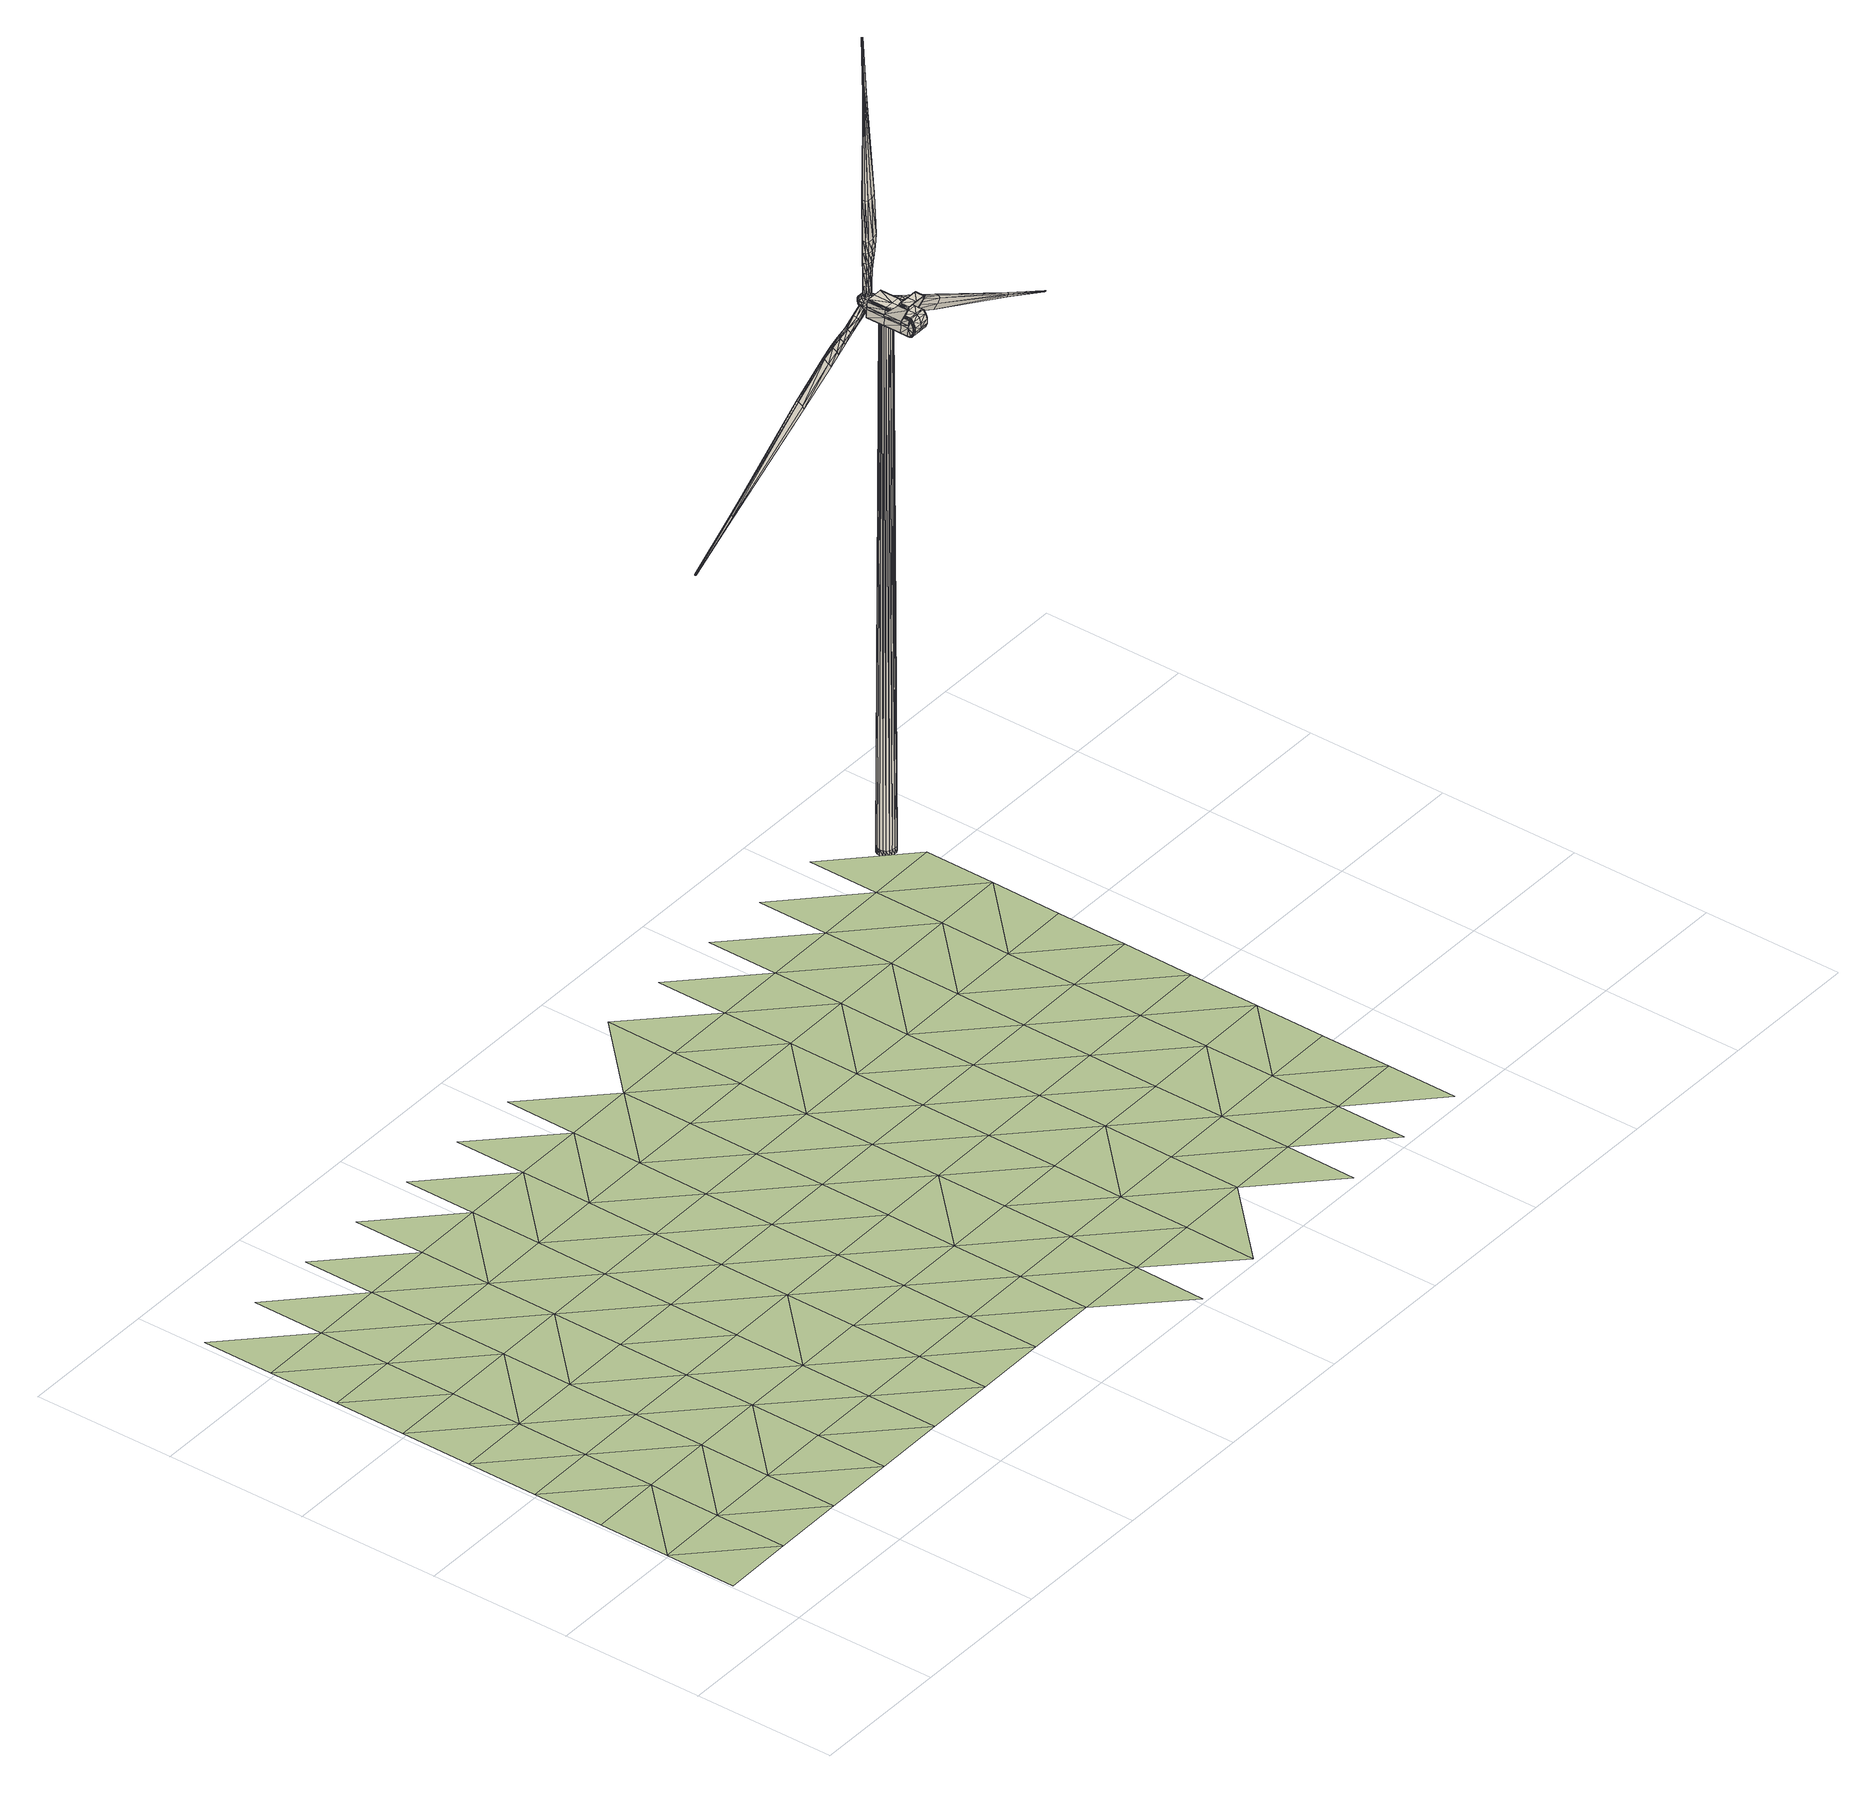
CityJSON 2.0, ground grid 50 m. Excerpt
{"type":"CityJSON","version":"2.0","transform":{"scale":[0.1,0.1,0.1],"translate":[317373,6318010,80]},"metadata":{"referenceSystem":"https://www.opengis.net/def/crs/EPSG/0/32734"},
"CityObjects":{
"otherconstruction1":{"type":"OtherConstruction","attributes":{"class":"wind_turbine","X":317694.47,"Y":6318222.41,"lat":-33.26,"lon":19.03,"manufacturer":"Vestas","model":"V100-2.0","rated_power_kw":2000,"rated_power_mw":2,"rotor_diameter_m":100,"rotor_radius_m":50,"swept_area_m2":7854,"blade_count":3,"blade_length_m":50,"hub_height_m":95,"tower_type":"steel_tube","tower_shape":"conical","cut_in_ms":3,"rated_ms":12,"cut_out_ms":22,"iec_class":"llb","generator_type":"DFIG","gearbox_type":"spur_planetary","gearbox_stages":3,"onshore":true,"offshore":false,"ground_height":86.19},"geometry":[{"type":"CompositeSurface","lod":"2","boundaries":[[[0,1,2]],[[1,3,2]],[[3,4,2]],[[5,6,7]],[[5,7,8]],[[9,8,7]],[[9,7,10]],[[2,9,10]],[[2,10,0]],[[11,12,13]],[[11,13,14]],[[15,16,17]],[[15,17,18]],[[19,20,21]],[[19,21,22]],[[23,24,25]],[[23,25,26]],[[27,5,28]],[[27,28,29]],[[30,27,31]],[[30,31,32]],[[33,34,35]],[[33,35,36]],[[37,2,4]],[[38,30,32]],[[38,32,39]],[[40,41,2]],[[40,2,37]],[[22,21,42]],[[22,42,39]],[[43,25,42]],[[43,42,21]],[[38,19,44]],[[38,44,30]],[[45,46,47]],[[45,47,48]],[[24,49,42]],[[24,42,25]],[[26,50,51]],[[26,51,35]],[[19,38,49]],[[19,49,20]],[[52,20,49]],[[52,49,24]],[[5,27,53]],[[5,53,54]],[[27,44,53]],[[27,30,44]],[[55,31,29]],[[55,29,56]],[[24,23,57]],[[24,57,52]],[[28,58,56]],[[28,56,29]],[[59,14,13]],[[59,13,60]],[[49,38,39]],[[49,39,42]],[[29,31,27]],[[61,55,44]],[[39,32,61]],[[39,61,22]],[[20,52,43]],[[20,43,21]],[[23,34,62]],[[23,62,57]],[[44,19,22]],[[44,22,61]],[[61,32,31]],[[61,31,55]],[[34,23,26]],[[34,26,35]],[[53,44,55]],[[53,55,56]],[[52,57,50]],[[52,50,43]],[[25,43,50]],[[25,50,26]],[[54,53,56]],[[54,56,58]],[[18,17,12]],[[18,12,11]],[[57,62,51]],[[57,51,50]],[[63,64,65]],[[63,65,66]],[[66,65,67]],[[66,67,68]],[[69,70,71]],[[69,71,72]],[[72,71,73]],[[72,73,74]],[[75,76,77]],[[75,77,78]],[[78,77,79]],[[78,79,80]],[[64,69,72]],[[64,72,65]],[[65,72,74]],[[65,74,67]],[[80,63,66]],[[80,66,78]],[[78,66,68]],[[78,68,75]],[[81,82,83]],[[81,83,84]],[[84,83,85]],[[84,85,86]],[[87,88,89]],[[87,89,90]],[[90,89,91]],[[90,91,92]],[[93,40,37]],[[93,37,94]],[[46,95,96]],[[46,96,47]],[[6,97,76]],[[6,76,7]],[[80,79,98]],[[80,98,60]],[[10,7,76]],[[10,76,75]],[[99,100,98]],[[99,98,79]],[[64,63,13]],[[64,13,12]],[[60,13,63]],[[60,63,80]],[[1,0,68]],[[1,68,67]],[[75,68,0]],[[75,0,10]],[[69,64,12]],[[69,12,17]],[[3,1,67]],[[3,67,74]],[[70,69,17]],[[70,17,16]],[[4,3,74]],[[4,74,73]],[[100,101,102]],[[100,102,98]],[[98,102,59]],[[98,59,60]],[[62,103,104]],[[62,104,51]],[[51,104,36]],[[51,36,35]],[[62,34,33]],[[62,33,103]],[[105,106,107]],[[107,106,108]],[[108,106,109]],[[110,111,112]],[[110,112,113]],[[114,115,112]],[[114,112,111]],[[106,105,115]],[[106,115,114]],[[11,14,116]],[[11,116,117]],[[15,18,118]],[[15,118,119]],[[120,121,122]],[[120,122,123]],[[124,125,126]],[[124,126,127]],[[128,129,130]],[[128,130,110]],[[131,132,133]],[[131,133,128]],[[33,36,134]],[[33,134,135]],[[136,109,106]],[[137,138,132]],[[137,132,131]],[[139,136,106]],[[139,106,140]],[[121,141,122]],[[121,138,141]],[[142,122,141]],[[142,141,126]],[[137,131,143]],[[137,143,120]],[[45,48,144]],[[45,144,145]],[[127,126,141]],[[127,141,146]],[[125,134,147]],[[125,147,148]],[[120,146,137]],[[120,123,146]],[[149,127,146]],[[149,146,123]],[[110,150,151]],[[110,151,128]],[[128,151,143]],[[128,143,131]],[[152,153,129]],[[152,129,133]],[[127,149,154]],[[127,154,124]],[[130,129,153]],[[130,153,155]],[[59,156,116]],[[59,116,14]],[[146,141,138]],[[146,138,137]],[[129,128,133]],[[157,143,152]],[[138,121,157]],[[138,157,132]],[[123,122,142]],[[123,142,149]],[[124,154,158]],[[124,158,135]],[[143,157,121]],[[143,121,120]],[[157,152,133]],[[157,133,132]],[[135,134,125]],[[135,125,124]],[[151,153,152]],[[151,152,143]],[[149,142,148]],[[149,148,154]],[[126,125,148]],[[126,148,142]],[[150,155,153]],[[150,153,151]],[[18,11,117]],[[18,117,118]],[[154,148,147]],[[154,147,158]],[[159,160,161]],[[159,161,162]],[[160,163,164]],[[160,164,161]],[[165,166,167]],[[165,167,168]],[[166,169,170]],[[166,170,167]],[[171,172,173]],[[171,173,174]],[[172,175,176]],[[172,176,173]],[[162,161,166]],[[162,166,165]],[[161,164,169]],[[161,169,166]],[[175,172,160]],[[175,160,159]],[[172,171,163]],[[172,163,160]],[[177,178,179]],[[177,179,180]],[[178,181,182]],[[178,182,179]],[[183,184,185]],[[183,185,186]],[[184,187,188]],[[184,188,185]],[[189,190,136]],[[189,136,139]],[[145,144,191]],[[145,191,192]],[[113,112,174]],[[113,174,193]],[[175,156,194]],[[175,194,176]],[[115,171,174]],[[115,174,112]],[[195,176,194]],[[195,194,196]],[[162,117,116]],[[162,116,159]],[[156,175,159]],[[156,159,116]],[[107,164,163]],[[107,163,105]],[[171,115,105]],[[171,105,163]],[[165,118,117]],[[165,117,162]],[[108,169,164]],[[108,164,107]],[[168,119,118]],[[168,118,165]],[[109,170,169]],[[109,169,108]],[[196,194,102]],[[196,102,101]],[[194,156,59]],[[194,59,102]],[[158,147,104]],[[158,104,103]],[[147,134,36]],[[147,36,104]],[[158,103,33]],[[158,33,135]],[[197,198,199]],[[197,199,200]],[[200,199,201]],[[200,201,202]],[[202,201,203]],[[202,203,204]],[[198,205,206]],[[198,206,199]],[[199,206,207]],[[199,207,201]],[[201,207,208]],[[201,208,203]],[[209,210,211]],[[209,211,212]],[[212,211,213]],[[212,213,214]],[[214,213,215]],[[214,215,216]],[[204,209,212]],[[204,212,202]],[[202,212,214]],[[202,214,200]],[[200,214,216]],[[200,216,197]],[[217,208,207]],[[217,207,218]],[[218,207,206]],[[218,206,219]],[[219,206,205]],[[219,205,220]],[[221,222,223]],[[221,223,224]],[[224,223,225]],[[224,225,226]],[[226,225,227]],[[226,227,228]],[[222,229,230]],[[222,230,223]],[[223,230,231]],[[223,231,225]],[[225,231,232]],[[225,232,227]],[[233,215,213]],[[233,213,234]],[[234,213,211]],[[234,211,235]],[[235,211,210]],[[235,210,236]],[[228,233,234]],[[228,234,226]],[[226,234,235]],[[226,235,224]],[[224,235,236]],[[224,236,221]],[[237,232,231]],[[237,231,238]],[[238,231,230]],[[238,230,239]],[[239,230,229]],[[239,229,240]],[[96,197,216]],[[96,216,47]],[[15,210,209]],[[15,209,16]],[[48,47,216]],[[48,216,215]],[[204,70,16]],[[204,16,209]],[[37,220,205]],[[37,205,94]],[[220,37,4]],[[4,217,218]],[[218,219,220]],[[4,218,220]],[[217,4,73]],[[217,73,208]],[[70,204,203]],[[70,203,71]],[[241,198,197]],[[241,197,96]],[[94,205,198]],[[94,198,241]],[[71,203,208]],[[71,208,73]],[[48,215,233]],[[48,233,144]],[[15,119,236]],[[15,236,210]],[[191,144,233]],[[191,233,228]],[[221,236,119]],[[221,119,168]],[[136,190,232]],[[136,232,237]],[[109,136,237]],[[237,238,239]],[[239,240,109]],[[237,239,109]],[[240,229,170]],[[240,170,109]],[[168,167,222]],[[168,222,221]],[[242,191,228]],[[242,228,227]],[[190,242,227]],[[190,227,232]],[[167,170,229]],[[167,229,222]],[[243,244,245]],[[243,245,246]],[[247,248,249]],[[247,249,250]],[[243,246,251]],[[243,251,252]],[[253,254,255]],[[253,255,256]],[[257,258,85]],[[257,85,83]],[[259,257,83]],[[259,83,82]],[[245,260,89]],[[245,89,88]],[[260,261,91]],[[260,91,89]],[[246,245,88]],[[246,88,251]],[[258,247,250]],[[258,250,85]],[[254,259,82]],[[254,82,255]],[[261,262,263]],[[261,263,91]],[[262,264,265]],[[262,265,263]],[[266,267,268]],[[266,268,269]],[[270,266,269]],[[270,269,271]],[[272,253,256]],[[272,256,273]],[[274,275,179]],[[274,179,182]],[[275,276,180]],[[275,180,179]],[[277,278,186]],[[277,186,185]],[[279,277,185]],[[279,185,188]],[[278,280,186]],[[267,274,182]],[[267,182,268]],[[276,272,273]],[[276,273,180]],[[281,279,188]],[[281,188,282]],[[264,281,282]],[[264,282,265]],[[244,283,260]],[[244,260,245]],[[283,284,261]],[[283,261,260]],[[284,285,262]],[[284,262,261]],[[285,286,264]],[[285,264,262]],[[286,287,281]],[[286,281,264]],[[287,288,279]],[[287,279,281]],[[288,289,277]],[[288,277,279]],[[289,290,278]],[[289,278,277]],[[247,258,291]],[[247,291,248]],[[258,257,292]],[[258,292,291]],[[257,259,293]],[[257,293,292]],[[259,254,294]],[[259,294,293]],[[254,253,295]],[[254,295,294]],[[253,272,296]],[[253,296,295]],[[272,276,297]],[[272,297,296]],[[276,275,298]],[[276,298,297]],[[275,274,266]],[[275,266,298]],[[274,267,266]],[[298,266,270]],[[298,270,299]],[[297,298,299]],[[297,299,300]],[[296,297,300]],[[296,300,301]],[[295,296,301]],[[295,301,302]],[[294,295,302]],[[294,302,303]],[[293,294,303]],[[293,303,304]],[[292,293,304]],[[292,304,305]],[[291,292,305]],[[291,305,306]],[[290,270,271]],[[290,271,307]],[[248,308,309]],[[248,309,249]],[[248,291,306]],[[248,306,308]],[[140,106,310]],[[140,310,130]],[[41,28,311]],[[41,311,2]],[[278,290,307]],[[278,307,280]],[[299,270,290]],[[299,290,289]],[[300,299,289]],[[300,289,288]],[[301,300,288]],[[301,288,287]],[[302,301,287]],[[302,287,286]],[[303,302,286]],[[303,286,285]],[[304,303,285]],[[304,285,284]],[[305,304,284]],[[305,284,283]],[[306,305,283]],[[306,283,244]],[[308,243,252]],[[308,252,309]],[[308,306,244]],[[308,244,243]],[[106,114,111]],[[106,111,310]],[[130,310,111]],[[130,111,110]],[[2,311,8]],[[2,8,9]],[[28,5,8]],[[28,8,311]],[[312,58,28]],[[312,28,41]],[[313,140,130]],[[313,130,155]],[[314,196,101]],[[314,101,315]],[[187,195,196]],[[187,196,314]],[[316,113,193]],[[316,193,183]],[[317,145,192]],[[317,192,177]],[[181,189,139]],[[181,139,318]],[[173,176,195]],[[173,195,319]],[[174,173,319]],[[174,319,193]],[[242,190,189]],[[242,189,320]],[[191,242,320]],[[191,320,192]],[[321,45,145]],[[321,145,317]],[[318,139,140]],[[318,140,313]],[[150,110,113]],[[150,113,316]],[[322,315,101]],[[322,101,100]],[[92,322,100]],[[92,100,99]],[[323,87,97]],[[323,97,6]],[[324,81,95]],[[324,95,46]],[[86,325,40]],[[86,40,93]],[[77,326,99]],[[77,99,79]],[[76,97,326]],[[76,326,77]],[[241,327,93]],[[241,93,94]],[[96,95,327]],[[96,327,241]],[[321,324,46]],[[321,46,45]],[[325,312,41]],[[325,41,40]],[[54,323,6]],[[54,6,5]],[[252,251,323]],[[252,323,54]],[[250,249,312]],[[250,312,325]],[[256,255,324]],[[256,324,321]],[[85,250,325]],[[85,325,86]],[[255,82,81]],[[255,81,324]],[[251,88,87]],[[251,87,323]],[[91,263,322]],[[91,322,92]],[[263,265,315]],[[263,315,322]],[[307,150,316]],[[307,316,280]],[[268,318,313]],[[268,313,269]],[[256,321,317]],[[256,317,273]],[[182,181,318]],[[182,318,268]],[[273,317,177]],[[273,177,180]],[[280,316,183]],[[280,183,186]],[[188,187,314]],[[188,314,282]],[[282,314,315]],[[282,315,265]],[[269,313,155]],[[269,155,271]],[[249,309,58]],[[249,58,312]],[[271,155,150]],[[271,150,307]],[[309,252,54]],[[309,54,58]],[[319,195,187]],[[319,187,184]],[[193,319,184]],[[193,184,183]],[[320,189,181]],[[320,181,178]],[[192,320,178]],[[192,178,177]],[[326,90,92]],[[326,92,99]],[[97,87,90]],[[97,90,326]],[[327,84,86]],[[327,86,93]],[[95,81,84]],[[95,84,327]],[[328,329,330]],[[328,330,331]],[[332,333,334]],[[332,334,335]],[[336,337,338]],[[336,338,339]],[[340,341,342]],[[340,342,343]],[[344,345,331]],[[344,331,346]],[[347,348,349]],[[347,349,350]],[[351,352,353]],[[351,353,333]],[[354,355,356]],[[354,356,357]],[[358,359,360]],[[358,360,361]],[[362,339,363]],[[362,363,364]],[[361,360,365]],[[361,365,366]],[[367,368,369]],[[367,369,370]],[[371,354,357]],[[371,357,372]],[[368,373,374]],[[368,374,369]],[[338,375,340]],[[338,340,376]],[[375,377,341]],[[375,341,340]],[[378,367,370]],[[378,370,379]],[[373,361,366]],[[373,366,374]],[[355,362,364]],[[355,364,356]],[[377,378,379]],[[377,379,341]],[[380,381,382]],[[380,382,383]],[[339,338,376]],[[339,376,363]],[[360,380,383]],[[360,383,365]],[[381,371,372]],[[381,372,382]],[[384,385,386]],[[384,386,387]],[[388,389,390]],[[388,390,391]],[[331,330,392]],[[331,392,346]],[[393,394,395]],[[393,395,396]],[[397,398,343]],[[397,343,399]],[[400,401,402]],[[400,402,403]],[[399,343,342]],[[399,342,404]],[[404,342,394]],[[404,394,393]],[[346,392,398]],[[346,398,397]],[[405,406,407]],[[405,407,408]],[[409,336,339]],[[409,339,362]],[[410,411,377]],[[410,377,375]],[[403,402,385]],[[403,385,384]],[[365,383,389]],[[365,389,386]],[[382,372,406]],[[382,406,390]],[[366,365,386]],[[366,386,385]],[[376,340,343]],[[376,343,398]],[[383,382,390]],[[383,390,389]],[[341,379,394]],[[341,394,342]],[[357,356,329]],[[357,329,407]],[[374,366,385]],[[374,385,402]],[[364,363,392]],[[364,392,330]],[[363,376,398]],[[363,398,392]],[[370,369,401]],[[370,401,395]],[[369,374,402]],[[369,402,401]],[[372,357,407]],[[372,407,406]],[[379,370,395]],[[379,395,394]],[[356,364,330]],[[356,330,329]],[[333,353,412]],[[333,412,334]],[[348,347,404]],[[348,404,393]],[[413,414,387]],[[413,387,388]],[[415,416,417]],[[415,417,418]],[[419,420,391]],[[419,391,405]],[[345,421,328]],[[345,328,331]],[[422,423,424]],[[422,424,425]],[[426,427,397]],[[426,397,399]],[[427,344,346]],[[427,346,397]],[[428,429,403]],[[428,403,384]],[[414,428,384]],[[414,384,387]],[[421,430,408]],[[421,408,328]],[[430,419,405]],[[430,405,408]],[[347,426,399]],[[347,399,404]],[[420,413,388]],[[420,388,391]],[[431,432,433]],[[431,433,434]],[[435,436,437]],[[435,437,438]],[[439,435,438]],[[439,438,440]],[[352,439,440]],[[352,440,353]],[[441,442,423]],[[441,423,422]],[[442,443,332]],[[442,332,423]],[[444,441,422]],[[444,422,445]],[[436,446,447]],[[436,447,437]],[[448,449,416]],[[448,416,415]],[[443,351,333]],[[443,333,332]],[[446,431,434]],[[446,434,447]],[[450,451,452]],[[450,452,453]],[[432,448,415]],[[432,415,433]],[[449,450,453]],[[449,453,416]],[[451,444,445]],[[451,445,452]],[[429,454,400]],[[429,400,403]],[[433,415,418]],[[433,418,455]],[[438,437,456]],[[438,456,457]],[[453,452,458]],[[453,458,459]],[[437,447,349]],[[437,349,456]],[[423,332,335]],[[423,335,424]],[[434,433,455]],[[434,455,350]],[[445,422,425]],[[445,425,460]],[[440,438,457]],[[440,457,461]],[[416,453,459]],[[416,459,417]],[[454,462,396]],[[454,396,400]],[[452,445,460]],[[452,460,458]],[[447,434,350]],[[447,350,349]],[[353,440,461]],[[353,461,412]],[[396,395,401]],[[396,401,400]],[[463,464,371]],[[463,371,381]],[[465,358,361]],[[465,361,373]],[[466,467,368]],[[466,368,367]],[[467,465,373]],[[467,373,368]],[[468,469,355]],[[468,355,354]],[[391,390,406]],[[391,406,405]],[[411,470,378]],[[411,378,377]],[[464,468,354]],[[464,354,371]],[[469,409,362]],[[469,362,355]],[[471,463,381]],[[471,381,380]],[[337,410,375]],[[337,375,338]],[[359,471,380]],[[359,380,360]],[[408,407,329]],[[408,329,328]],[[348,462,456]],[[348,456,349]],[[420,419,425]],[[420,425,424]],[[414,413,335]],[[414,335,334]],[[427,426,455]],[[427,455,418]],[[426,347,350]],[[426,350,455]],[[345,344,417]],[[345,417,459]],[[454,429,461]],[[454,461,457]],[[430,421,458]],[[430,458,460]],[[421,345,459]],[[421,459,458]],[[344,427,418]],[[344,418,417]],[[428,414,334]],[[428,334,412]],[[462,454,457]],[[462,457,456]],[[429,428,412]],[[429,412,461]],[[419,430,460]],[[419,460,425]],[[413,420,424]],[[413,424,335]],[[462,348,393]],[[462,393,396]],[[470,466,367]],[[470,367,378]],[[387,386,389]],[[387,389,388]],[[472,473,466]],[[472,466,470]],[[474,475,471]],[[474,471,359]],[[476,477,410]],[[476,410,337]],[[475,478,463]],[[475,463,471]],[[479,480,409]],[[479,409,469]],[[481,482,468]],[[481,468,464]],[[483,472,470]],[[483,470,411]],[[482,479,469]],[[482,469,468]],[[484,485,465]],[[484,465,467]],[[473,484,467]],[[473,467,466]],[[485,486,358]],[[485,358,465]],[[478,481,464]],[[478,464,463]],[[477,483,411]],[[477,411,410]],[[480,487,336]],[[480,336,409]],[[486,474,359]],[[486,359,358]],[[487,476,337]],[[487,337,336]],[[488,489,490]],[[491,492,493]],[[493,494,488]],[[488,490,491]],[[491,493,488]],[[489,488,431]],[[489,431,446]],[[494,493,449]],[[494,449,448]],[[493,451,450]],[[493,492,444]],[[493,444,451]],[[492,441,444]],[[492,491,442]],[[492,442,441]],[[490,439,352]],[[489,436,435]],[[489,446,436]],[[488,494,432]],[[488,432,431]],[[494,448,432]],[[493,450,449]],[[491,443,442]],[[491,351,443]],[[491,490,352]],[[491,352,351]],[[490,489,435]],[[490,435,439]],[[495,496,497]],[[495,497,498]],[[499,500,501]],[[499,501,502]],[[503,504,505]],[[503,505,506]],[[507,508,509]],[[507,509,510]],[[511,512,513]],[[514,515,516]],[[517,518,519]],[[517,519,520]],[[513,520,521]],[[513,521,511]],[[522,523,524]],[[525,526,527]],[[528,503,506]],[[528,506,529]],[[530,531,532]],[[530,532,533]],[[506,534,535]],[[506,535,529]],[[536,537,538]],[[536,538,539]],[[539,538,540]],[[539,540,541]],[[542,517,520]],[[542,520,513]],[[543,544,496]],[[543,496,495]],[[502,501,545]],[[502,545,546]],[[496,547,548]],[[496,548,497]],[[501,549,550]],[[501,550,545]],[[551,552,553]],[[551,553,534]],[[549,539,541]],[[549,541,550]],[[554,555,556]],[[554,556,557]],[[500,499,509]],[[500,509,557]],[[558,536,539]],[[558,539,549]],[[518,499,502]],[[518,502,519]],[[519,502,546]],[[519,546,559]],[[560,561,562]],[[560,562,563]],[[564,507,510]],[[564,510,565]],[[523,566,552]],[[523,552,551]],[[537,536,567]],[[537,567,568]],[[569,570,541]],[[569,541,540]],[[571,572,573]],[[571,573,574]],[[575,563,544]],[[575,544,543]],[[552,575,543]],[[552,543,553]],[[518,517,565]],[[518,565,510]],[[542,576,515]],[[542,515,514]],[[517,542,514]],[[517,514,565]],[[535,577,578]],[[535,578,526]],[[563,562,579]],[[563,579,544]],[[562,580,530]],[[562,530,579]],[[499,518,510]],[[499,510,509]],[[581,582,515]],[[581,515,576]],[[582,583,516]],[[582,516,515]],[[584,528,529]],[[584,529,525]],[[585,581,576]],[[585,576,512]],[[504,524,505]],[[580,586,531]],[[580,531,530]],[[504,585,512]],[[504,512,522]],[[529,535,526]],[[529,526,525]],[[524,523,551]],[[524,551,505]],[[504,522,524]],[[576,542,513]],[[576,513,512]],[[531,587,588]],[[531,588,532]],[[553,543,495]],[[553,495,577]],[[577,495,498]],[[577,498,578]],[[566,589,575]],[[566,575,552]],[[590,570,586]],[[590,586,580]],[[555,572,567]],[[555,567,556]],[[534,553,577]],[[534,577,535]],[[520,519,559]],[[520,559,521]],[[558,500,557]],[[558,557,556]],[[508,554,557]],[[508,557,509]],[[533,532,573]],[[533,573,591]],[[566,523,511]],[[566,511,521]],[[547,533,591]],[[547,591,548]],[[500,558,549]],[[500,549,501]],[[561,590,580]],[[561,580,562]],[[579,530,533]],[[579,533,547]],[[589,560,563]],[[589,563,575]],[[527,564,565]],[[527,565,514]],[[511,523,522]],[[511,522,512]],[[525,527,514]],[[525,514,516]],[[570,569,592]],[[570,592,586]],[[572,571,568]],[[572,568,567]],[[586,592,587]],[[586,587,531]],[[536,558,556]],[[536,556,567]],[[572,555,591]],[[572,591,573]],[[589,566,521]],[[589,521,559]],[[507,564,578]],[[507,578,498]],[[564,527,526]],[[564,526,578]],[[560,589,559]],[[560,559,546]],[[508,507,498]],[[508,498,497]],[[590,561,545]],[[590,545,550]],[[555,554,548]],[[555,548,591]],[[561,560,546]],[[561,546,545]],[[554,508,497]],[[554,497,548]],[[583,584,525]],[[583,525,516]],[[570,590,550]],[[570,550,541]],[[505,551,534]],[[505,534,506]],[[544,579,547]],[[544,547,496]],[[532,588,574]],[[532,574,573]],[[504,503,528]],[[504,528,585]],[[581,584,583]],[[581,583,582]],[[584,581,585]],[[584,585,528]],[[593,594,595]],[[593,595,596]],[[597,598,599]],[[597,599,600]],[[601,602,603]],[[601,603,604]],[[605,606,607]],[[605,607,608]],[[609,610,611]],[[612,613,614]],[[615,616,617]],[[615,617,618]],[[611,618,619]],[[611,619,609]],[[620,621,622]],[[623,624,625]],[[626,601,604]],[[626,604,627]],[[628,629,630]],[[628,630,631]],[[604,632,633]],[[604,633,627]],[[634,635,636]],[[634,636,637]],[[637,636,638]],[[637,638,639]],[[640,615,618]],[[640,618,611]],[[641,642,594]],[[641,594,593]],[[600,599,643]],[[600,643,644]],[[594,645,646]],[[594,646,595]],[[599,647,648]],[[599,648,643]],[[649,650,651]],[[649,651,632]],[[647,637,639]],[[647,639,648]],[[652,653,654]],[[652,654,655]],[[598,597,607]],[[598,607,655]],[[656,634,637]],[[656,637,647]],[[616,597,600]],[[616,600,617]],[[617,600,644]],[[617,644,657]],[[658,659,660]],[[658,660,661]],[[662,605,608]],[[662,608,663]],[[621,664,650]],[[621,650,649]],[[635,634,665]],[[635,665,666]],[[667,668,639]],[[667,639,638]],[[669,670,671]],[[669,671,672]],[[673,661,642]],[[673,642,641]],[[650,673,641]],[[650,641,651]],[[616,615,663]],[[616,663,608]],[[640,674,613]],[[640,613,612]],[[615,640,612]],[[615,612,663]],[[633,675,676]],[[633,676,624]],[[661,660,677]],[[661,677,642]],[[660,678,628]],[[660,628,677]],[[597,616,608]],[[597,608,607]],[[679,680,613]],[[679,613,674]],[[680,681,614]],[[680,614,613]],[[626,627,623]],[[679,674,610]],[[602,622,603]],[[678,682,629]],[[678,629,628]],[[683,679,610]],[[683,610,620]],[[627,633,624]],[[627,624,623]],[[622,621,649]],[[622,649,603]],[[602,683,620]],[[602,620,622]],[[674,640,611]],[[674,611,610]],[[629,684,685]],[[629,685,630]],[[651,641,593]],[[651,593,675]],[[675,593,596]],[[675,596,676]],[[664,686,673]],[[664,673,650]],[[687,668,682]],[[687,682,678]],[[653,670,665]],[[653,665,654]],[[632,651,675]],[[632,675,633]],[[618,617,657]],[[618,657,619]],[[656,598,655]],[[656,655,654]],[[606,652,655]],[[606,655,607]],[[631,630,671]],[[631,671,688]],[[664,621,609]],[[664,609,619]],[[645,631,688]],[[645,688,646]],[[598,656,647]],[[598,647,599]],[[659,687,678]],[[659,678,660]],[[677,628,631]],[[677,631,645]],[[686,658,661]],[[686,661,673]],[[625,662,663]],[[625,663,612]],[[609,621,620]],[[609,620,610]],[[623,625,612]],[[623,612,614]],[[668,667,689]],[[668,689,682]],[[670,669,666]],[[670,666,665]],[[682,689,684]],[[682,684,629]],[[634,656,654]],[[634,654,665]],[[670,653,688]],[[670,688,671]],[[686,664,619]],[[686,619,657]],[[605,662,676]],[[605,676,596]],[[662,625,624]],[[662,624,676]],[[658,686,657]],[[658,657,644]],[[606,605,596]],[[606,596,595]],[[687,659,643]],[[687,643,648]],[[653,652,646]],[[653,646,688]],[[659,658,644]],[[659,644,643]],[[652,606,595]],[[652,595,646]],[[681,626,623]],[[681,623,614]],[[668,687,648]],[[668,648,639]],[[603,649,632]],[[603,632,604]],[[642,677,645]],[[642,645,594]],[[630,685,672]],[[630,672,671]],[[602,601,683]],[[683,601,626]],[[683,626,679]],[[679,626,681]],[[679,681,680]],[[690,691,692]],[[690,692,693]],[[694,695,696]],[[694,696,697]],[[698,699,700]],[[698,700,701]],[[702,703,704]],[[702,704,705]],[[706,707,708]],[[709,710,711]],[[712,713,714]],[[712,714,715]],[[708,715,716]],[[708,716,706]],[[717,718,719]],[[720,721,722]],[[723,698,701]],[[723,701,724]],[[725,726,727]],[[725,727,728]],[[701,729,730]],[[701,730,724]],[[731,732,733]],[[731,733,734]],[[734,733,735]],[[734,735,736]],[[737,712,715]],[[737,715,708]],[[738,739,691]],[[738,691,690]],[[697,696,740]],[[697,740,741]],[[691,742,743]],[[691,743,692]],[[696,744,745]],[[696,745,740]],[[746,747,748]],[[746,748,729]],[[744,734,736]],[[744,736,745]],[[749,750,751]],[[749,751,752]],[[695,694,704]],[[695,704,752]],[[753,731,734]],[[753,734,744]],[[713,694,697]],[[713,697,714]],[[714,697,741]],[[714,741,754]],[[755,756,757]],[[755,757,758]],[[759,702,705]],[[759,705,760]],[[718,761,747]],[[718,747,746]],[[732,731,762]],[[732,762,763]],[[764,765,736]],[[764,736,735]],[[766,767,768]],[[766,768,769]],[[770,758,739]],[[770,739,738]],[[747,770,738]],[[747,738,748]],[[713,712,760]],[[713,760,705]],[[737,771,710]],[[737,710,709]],[[712,737,709]],[[712,709,760]],[[730,772,773]],[[730,773,721]],[[758,757,774]],[[758,774,739]],[[757,775,725]],[[757,725,774]],[[694,713,705]],[[694,705,704]],[[776,777,710]],[[776,710,771]],[[777,778,711]],[[777,711,710]],[[779,723,724]],[[779,724,720]],[[780,776,771]],[[780,771,707]],[[699,719,700]],[[775,781,726]],[[775,726,725]],[[782,780,707]],[[782,707,717]],[[724,730,721]],[[724,721,720]],[[719,718,746]],[[719,746,700]],[[699,782,717]],[[699,717,719]],[[771,737,708]],[[771,708,707]],[[726,783,784]],[[726,784,727]],[[748,738,690]],[[748,690,772]],[[772,690,693]],[[772,693,773]],[[761,785,770]],[[761,770,747]],[[786,765,781]],[[786,781,775]],[[750,767,762]],[[750,762,751]],[[729,748,772]],[[729,772,730]],[[715,714,754]],[[715,754,716]],[[753,695,752]],[[753,752,751]],[[703,749,752]],[[703,752,704]],[[728,727,768]],[[728,768,787]],[[761,718,706]],[[761,706,716]],[[742,728,787]],[[742,787,743]],[[695,753,744]],[[695,744,696]],[[756,786,775]],[[756,775,757]],[[774,725,728]],[[774,728,742]],[[785,755,758]],[[785,758,770]],[[722,759,760]],[[722,760,709]],[[706,718,717]],[[706,717,707]],[[720,722,709]],[[720,709,711]],[[765,764,788]],[[765,788,781]],[[767,766,763]],[[767,763,762]],[[781,788,783]],[[781,783,726]],[[731,753,751]],[[731,751,762]],[[767,750,787]],[[767,787,768]],[[785,761,716]],[[785,716,754]],[[702,759,773]],[[702,773,693]],[[759,722,721]],[[759,721,773]],[[755,785,754]],[[755,754,741]],[[703,702,693]],[[703,693,692]],[[786,756,740]],[[786,740,745]],[[750,749,743]],[[750,743,787]],[[756,755,741]],[[756,741,740]],[[749,703,692]],[[749,692,743]],[[778,779,720]],[[778,720,711]],[[765,786,745]],[[765,745,736]],[[700,746,729]],[[700,729,701]],[[739,774,742]],[[739,742,691]],[[727,784,769]],[[727,769,768]],[[699,698,782]],[[782,698,723]],[[782,723,780]],[[776,779,778]],[[776,778,777]],[[779,776,780]],[[779,780,723]],[[789,790,791]],[[791,792,793]],[[793,794,795]],[[795,796,797]],[[797,798,799]],[[799,800,801]],[[801,802,803]],[[803,804,805]],[[805,806,807]],[[807,808,789]],[[789,791,793]],[[793,795,797]],[[797,799,801]],[[801,803,805]],[[805,807,789]],[[789,793,797]],[[797,801,805]],[[797,805,789]],[[790,809,810]],[[790,810,791]],[[791,810,811]],[[791,811,792]],[[792,811,812]],[[792,812,793]],[[793,812,813]],[[793,813,794]],[[794,813,814]],[[794,814,795]],[[795,814,815]],[[795,815,796]],[[796,815,816]],[[796,816,797]],[[797,816,817]],[[797,817,798]],[[798,817,818]],[[798,818,799]],[[799,818,819]],[[799,819,800]],[[800,819,820]],[[800,820,801]],[[801,820,821]],[[801,821,802]],[[802,821,822]],[[802,822,803]],[[803,822,823]],[[803,823,804]],[[804,823,824]],[[804,824,805]],[[805,824,825]],[[805,825,806]],[[806,825,826]],[[806,826,807]],[[807,826,827]],[[807,827,808]],[[808,827,828]],[[808,828,789]],[[789,828,809]],[[789,809,790]],[[809,828,827]],[[827,826,825]],[[825,824,823]],[[823,822,821]],[[821,820,819]],[[819,818,817]],[[817,816,815]],[[815,814,813]],[[813,812,811]],[[811,810,809]],[[809,827,825]],[[825,823,821]],[[821,819,817]],[[817,815,813]],[[813,811,809]],[[809,825,821]],[[821,817,813]],[[821,813,809]],[[829,830,831]],[[831,832,833]],[[833,834,835]],[[835,836,837]],[[837,838,839]],[[839,840,841]],[[841,842,843]],[[843,844,845]],[[845,846,847]],[[847,848,829]],[[829,831,833]],[[833,835,837]],[[837,839,841]],[[841,843,845]],[[845,847,829]],[[829,833,837]],[[837,841,845]],[[837,845,829]],[[830,790,791]],[[830,791,831]],[[831,791,792]],[[831,792,832]],[[832,792,793]],[[832,793,833]],[[833,793,794]],[[833,794,834]],[[834,794,795]],[[834,795,835]],[[835,795,796]],[[835,796,836]],[[836,796,797]],[[836,797,837]],[[837,797,798]],[[837,798,838]],[[838,798,799]],[[838,799,839]],[[839,799,800]],[[839,800,840]],[[840,800,801]],[[840,801,841]],[[841,801,802]],[[841,802,842]],[[842,802,803]],[[842,803,843]],[[843,803,804]],[[843,804,844]],[[844,804,805]],[[844,805,845]],[[845,805,806]],[[845,806,846]],[[846,806,807]],[[846,807,847]],[[847,807,808]],[[847,808,848]],[[848,808,789]],[[848,789,829]],[[829,789,790]],[[829,790,830]],[[130,110,150]],[[28,58,54]],[[128,133,132]],[[32,31,27]],[[150,155,130]],[[54,5,28]],[[132,131,128]],[[27,30,32]]]}]},
"terrain1":{"type":"TINRelief","geometry":[{"type":"CompositeSurface","lod":"1","boundaries":[[[849,850,851]],[[852,853,849]],[[851,854,849]],[[853,852,855]],[[849,854,852]],[[856,855,857]],[[858,854,851]],[[855,852,857]],[[856,859,860]],[[859,856,857]],[[852,854,861]],[[858,862,854]],[[863,860,864]],[[852,861,857]],[[860,859,864]],[[854,862,861]],[[863,865,866]],[[867,859,857]],[[863,864,865]],[[862,858,868]],[[867,857,861]],[[869,866,870]],[[870,866,865]],[[864,859,871]],[[859,867,872]],[[873,861,862]],[[868,874,862]],[[865,864,871]],[[871,859,872]],[[861,873,867]],[[862,874,873]],[[875,870,865]],[[867,876,872]],[[875,865,871]],[[874,868,877]],[[867,873,876]],[[878,870,879]],[[870,875,879]],[[874,880,873]],[[881,871,872]],[[876,882,872]],[[880,874,877]],[[871,881,875]],[[881,872,882]],[[873,883,876]],[[883,873,880]],[[879,875,884]],[[882,876,885]],[[875,881,884]],[[886,880,877]],[[885,876,883]],[[887,888,879]],[[882,889,881]],[[884,887,879]],[[883,880,890]],[[882,885,889]],[[890,880,886]],[[884,881,891]],[[891,881,889]],[[885,883,892]],[[890,893,883]],[[885,892,889]],[[887,884,894]],[[884,891,895]],[[883,893,892]],[[896,890,886]],[[887,894,897]],[[884,895,894]],[[891,889,898]],[[893,890,899]],[[889,892,898]],[[899,890,896]],[[891,900,895]],[[893,901,892]],[[900,891,898]],[[893,899,901]],[[892,902,898]],[[895,903,894]],[[900,904,895]],[[896,905,899]],[[902,892,901]],[[894,903,906]],[[895,904,903]],[[907,900,898]],[[901,899,908]],[[907,898,902]],[[908,899,905]],[[904,900,909]],[[910,902,901]],[[900,907,909]],[[908,910,901]],[[911,907,902]],[[903,904,912]],[[909,913,904]],[[914,908,905]],[[910,911,902]],[[903,912,915]],[[914,905,916]],[[904,913,912]],[[909,907,917]],[[910,908,918]],[[911,917,907]],[[908,914,918]],[[919,913,909]],[[917,919,909]],[[911,910,920]],[[918,921,910]],[[911,920,917]],[[922,912,913]],[[919,923,913]],[[910,921,920]],[[918,914,924]],[[912,922,925]],[[926,924,914]],[[913,923,922]],[[919,917,927]],[[928,921,918]],[[917,920,927]],[[924,928,918]],[[923,919,929]],[[921,930,920]],[[927,929,919]],[[921,928,930]],[[924,926,931]],[[923,932,922]],[[920,933,927]],[[932,923,929]],[[928,924,931]],[[930,933,920]],[[929,927,934]],[[922,932,935]],[[933,934,927]],[[936,930,928]],[[931,937,928]],[[922,935,938]],[[930,936,933]],[[932,929,939]],[[934,940,929]],[[936,928,937]],[[935,932,939]],[[940,939,929]],[[934,933,941]],[[937,931,942]],[[933,936,941]],[[935,943,938]],[[931,944,942]],[[940,934,945]],[[939,943,935]],[[937,946,936]],[[941,945,934]],[[946,937,942]],[[936,947,941]],[[948,939,940]],[[940,945,949]],[[947,936,946]],[[939,948,943]],[[948,940,949]],[[945,941,950]],[[951,946,942]],[[941,947,950]],[[952,943,953]],[[942,954,951]],[[949,945,955]],[[943,948,953]],[[955,945,950]],[[947,946,956]],[[946,951,957]],[[947,956,950]],[[948,949,958]],[[949,955,959]],[[946,957,956]],[[948,958,953]],[[958,949,959]],[[955,950,960]],[[957,951,961]],[[950,956,960]],[[962,953,963]],[[964,961,951]],[[955,965,959]],[[963,953,958]],[[965,955,960]],[[966,956,957]],[[961,967,957]],[[956,966,960]],[[968,958,959]],[[965,969,959]],[[957,967,966]],[[958,968,963]],[[968,959,969]],[[970,965,960]],[[970,960,966]],[[971,972,963]],[[969,965,973]],[[963,968,971]],[[965,970,973]],[[968,969,974]],[[973,975,969]],[[968,974,971]],[[974,969,975]],[[976,977,971]],[[976,971,974]]]}]}
},
"vertices":[
[3250,2004,2086],[3250,1997,2071],[3250,2015,2062],[3250,1997,2053],[3250,2004,2038],[3250,2040,2073],[3250,2039,2092],[3250,2012,2092],[3250,2014,2073],[3250,2012,2073],[3250,2008,2092],[3215,1991,2071],[3243,1991,2071],[3243,1998,2087],[3215,1998,2087],[3215,1998,2037],[3243,1998,2037],[3243,1991,2053],[3215,1991,2053],[3254,2097,2083],[3254,2047,2135],[3256,2047,2135],[3256,2097,2083],[3253,2010,2141],[3254,2010,2139],[3256,2010,2139],[3255,2010,2143],[3253,2040,2074],[3250,2040,2071],[3254,2040,2071],[3254,2039,2074],[3255,2040,2072],[3256,2039,2074],[3215,2010,2142],[3250,2010,2142],[3251,2010,2144],[3215,2010,2144],[3250,2017,2032],[3254,2035,2083],[3256,2035,2083],[3250,2043,2032],[3250,2041,2062],[3256,2010,2135],[3256,2045,2139],[3254,2102,2074],[3215,2044,2026],[3243,2044,2026],[3243,2017,2026],[3215,2017,2026],[3254,2010,2135],[3255,2044,2143],[3251,2043,2144],[3254,2045,2139],[3253,2103,2074],[3250,2102,2073],[3255,2102,2072],[3254,2103,2071],[3253,2044,2141],[3250,2103,2071],[3215,2006,2098],[3243,2006,2098],[3256,2102,2074],[3250,2043,2142],[3245,1998,2087],[3245,1991,2071],[3247,1993,2071],[3247,2000,2087],[3249,1995,2071],[3249,2002,2087],[3245,1991,2053],[3245,1998,2037],[3247,2000,2038],[3247,1993,2053],[3249,2002,2038],[3249,1995,2053],[3249,2008,2093],[3249,2012,2093],[3247,2012,2096],[3247,2007,2096],[3245,2012,2097],[3245,2006,2097],[3245,2106,2027],[3245,2173,2027],[3247,2173,2029],[3247,2106,2029],[3249,2173,2031],[3249,2106,2031],[3249,2101,2093],[3249,2168,2093],[3247,2168,2096],[3247,2101,2096],[3245,2168,2098],[3245,2101,2098],[3249,2043,2031],[3249,2017,2031],[3245,2044,2027],[3245,2017,2027],[3249,2039,2093],[3243,2012,2098],[3245,2038,2097],[3243,2038,2098],[3215,2038,2098],[3215,2012,2098],[3215,2043,2142],[3215,2043,2144],[3180,2004,2086],[3180,2015,2062],[3180,1997,2071],[3180,1997,2053],[3180,2004,2038],[3180,2040,2073],[3180,2014,2073],[3180,2012,2092],[3180,2039,2092],[3180,2012,2073],[3180,2008,2092],[3186,1998,2087],[3186,1991,2071],[3186,1991,2053],[3186,1998,2037],[3176,2097,2083],[3173,2097,2083],[3173,2047,2135],[3176,2047,2135],[3177,2010,2141],[3175,2010,2143],[3173,2010,2139],[3176,2010,2139],[3176,2040,2074],[3176,2040,2071],[3180,2040,2071],[3176,2039,2074],[3173,2039,2074],[3174,2040,2072],[3179,2010,2144],[3179,2010,2142],[3180,2017,2032],[3176,2035,2083],[3173,2035,2083],[3180,2043,2032],[3180,2041,2062],[3173,2010,2135],[3173,2045,2139],[3176,2102,2074],[3186,2017,2026],[3186,2044,2026],[3176,2010,2135],[3179,2043,2144],[3175,2044,2143],[3176,2045,2139],[3180,2102,2073],[3176,2103,2074],[3174,2102,2072],[3176,2103,2071],[3177,2044,2141],[3180,2103,2071],[3186,2006,2098],[3173,2102,2074],[3179,2043,2142],[3184,1998,2087],[3182,2000,2087],[3182,1993,2071],[3184,1991,2071],[3180,2002,2087],[3180,1995,2071],[3184,1991,2053],[3182,1993,2053],[3182,2000,2038],[3184,1998,2037],[3180,1995,2053],[3180,2002,2038],[3180,2008,2093],[3182,2007,2096],[3182,2012,2096],[3180,2012,2093],[3184,2006,2097],[3184,2012,2097],[3184,2106,2027],[3182,2106,2029],[3182,2173,2029],[3184,2173,2027],[3180,2106,2031],[3180,2173,2031],[3180,2101,2093],[3182,2101,2096],[3182,2168,2096],[3180,2168,2093],[3184,2101,2098],[3184,2168,2098],[3180,2043,2031],[3180,2017,2031],[3184,2017,2027],[3184,2044,2027],[3180,2039,2093],[3186,2012,2098],[3184,2038,2097],[3186,2038,2098],[3245,2011,2027],[3247,2012,2029],[3247,2009,2029],[3245,2008,2028],[3247,2006,2031],[3245,2005,2029],[3247,2003,2033],[3245,2003,2031],[3249,2013,2031],[3249,2010,2032],[3249,2007,2033],[3249,2004,2035],[3243,2003,2031],[3215,2003,2031],[3215,2005,2029],[3243,2005,2029],[3215,2008,2027],[3243,2008,2027],[3215,2011,2026],[3243,2011,2026],[3250,2005,2037],[3250,2007,2035],[3250,2010,2033],[3250,2013,2032],[3184,2003,2031],[3182,2003,2033],[3182,2006,2031],[3184,2005,2029],[3182,2009,2029],[3184,2008,2028],[3182,2012,2029],[3184,2011,2027],[3180,2004,2035],[3180,2007,2033],[3180,2010,2032],[3180,2013,2031],[3186,2011,2026],[3186,2008,2027],[3186,2005,2029],[3186,2003,2031],[3180,2013,2032],[3180,2010,2033],[3180,2007,2035],[3180,2005,2037],[3247,2017,2029],[3182,2017,2029],[3248,2172,2073],[3247,2172,2073],[3247,2171,2092],[3248,2171,2092],[3248,2175,2033],[3248,2173,2062],[3250,2171,2062],[3250,2173,2032],[3250,2169,2092],[3250,2170,2073],[3215,2175,2028],[3243,2175,2028],[3243,2174,2026],[3215,2174,2026],[3246,2175,2030],[3247,2175,2032],[3244,2175,2029],[3246,2170,2094],[3244,2170,2096],[3243,2170,2096],[3243,2168,2098],[3215,2170,2096],[3215,2168,2098],[3182,2173,2062],[3182,2175,2033],[3180,2173,2032],[3180,2171,2062],[3182,2172,2071],[3180,2170,2071],[3187,2175,2028],[3186,2174,2026],[3182,2175,2032],[3183,2175,2030],[3185,2175,2029],[3183,2170,2094],[3182,2171,2092],[3185,2170,2096],[3180,2169,2092],[3187,2170,2096],[3186,2168,2098],[3246,2172,2073],[3244,2172,2073],[3243,2172,2073],[3215,2172,2073],[3187,2172,2073],[3185,2172,2073],[3183,2172,2073],[3182,2172,2073],[3247,2173,2062],[3246,2173,2062],[3244,2173,2062],[3243,2173,2062],[3215,2173,2062],[3187,2173,2062],[3185,2173,2062],[3183,2173,2062],[3183,2172,2071],[3185,2172,2071],[3187,2172,2071],[3215,2172,2071],[3243,2172,2071],[3244,2172,2071],[3246,2172,2071],[3247,2172,2071],[3180,2170,2073],[3248,2172,2071],[3250,2170,2071],[3180,2014,2071],[3250,2014,2071],[3250,2103,2062],[3180,2103,2062],[3186,2101,2098],[3215,2101,2098],[3180,2101,2092],[3186,2106,2026],[3180,2106,2032],[3182,2038,2096],[3182,2043,2029],[3215,2106,2026],[3243,2101,2098],[3250,2101,2092],[3243,2106,2026],[3250,2106,2032],[3247,2038,2096],[3247,2043,2029],[3212,2189,2031],[3212,2176,2031],[3201,2176,2034],[3201,2189,2034],[3227,2225,2060],[3226,2225,2065],[3235,2215,2068],[3236,2215,2060],[3197,2154,2046],[3192,2154,2054],[3192,2161,2054],[3197,2161,2046],[3187,2168,2063],[3190,2168,2073],[3188,2176,2074],[3185,2176,2063],[3195,2206,2044],[3203,2206,2038],[3192,2189,2042],[3191,2206,2073],[3197,2206,2081],[3200,2215,2077],[3195,2215,2071],[3220,2229,2063],[3219,2229,2065],[3224,2225,2069],[3222,2161,2039],[3213,2161,2038],[3212,2168,2033],[3223,2168,2035],[3232,2154,2076],[3237,2154,2069],[3237,2161,2069],[3232,2161,2076],[3204,2161,2040],[3193,2168,2043],[3202,2168,2036],[3241,2168,2070],[3235,2168,2079],[3207,2161,2083],[3216,2161,2085],[3216,2168,2089],[3206,2168,2087],[3230,2161,2043],[3233,2168,2040],[3225,2161,2082],[3227,2168,2086],[3191,2161,2063],[3188,2168,2052],[3193,2161,2072],[3199,2161,2079],[3196,2168,2082],[3238,2161,2059],[3235,2161,2051],[3239,2168,2049],[3242,2168,2059],[3237,2189,2081],[3237,2176,2081],[3243,2176,2071],[3243,2189,2071],[3244,2189,2059],[3244,2176,2059],[3241,2176,2048],[3241,2189,2048],[3192,2176,2042],[3195,2189,2084],[3195,2176,2084],[3205,2176,2089],[3205,2189,2089],[3186,2189,2052],[3186,2176,2052],[3185,2189,2063],[3216,2189,2091],[3216,2176,2091],[3228,2176,2088],[3228,2189,2088],[3188,2189,2074],[3234,2189,2039],[3234,2176,2039],[3224,2176,2033],[3224,2189,2033],[3204,2154,2040],[3191,2154,2063],[3193,2154,2072],[3231,2215,2075],[3241,2206,2059],[3239,2206,2069],[3203,2225,2057],[3205,2225,2053],[3198,2215,2047],[3194,2215,2054],[3232,2206,2041],[3238,2206,2049],[3213,2206,2035],[3222,2225,2052],[3225,2225,2056],[3234,2215,2051],[3229,2215,2045],[3188,2206,2063],[3189,2206,2053],[3234,2206,2078],[3226,2206,2085],[3223,2206,2036],[3209,2229,2064],[3208,2229,2061],[3202,2225,2062],[3203,2225,2067],[3215,2229,2067],[3213,2229,2067],[3211,2225,2073],[3215,2225,2073],[3217,2229,2066],[3220,2225,2072],[3218,2229,2057],[3220,2229,2058],[3220,2229,2061],[3216,2229,2055],[3218,2225,2049],[3210,2229,2066],[3206,2225,2070],[3209,2229,2059],[3210,2229,2057],[3212,2229,2056],[3214,2229,2055],[3214,2225,2049],[3209,2225,2050],[3216,2206,2087],[3193,2215,2063],[3208,2215,2082],[3216,2215,2083],[3213,2215,2040],[3205,2215,2042],[3221,2215,2041],[3224,2215,2080],[3206,2206,2086],[3235,2154,2051],[3230,2154,2043],[3225,2154,2082],[3207,2154,2083],[3216,2154,2085],[3222,2154,2039],[3213,2154,2038],[3199,2154,2079],[3238,2154,2059],[3205,2075,2071],[3210,2075,2074],[3227,2075,2065],[3228,2075,2060],[3201,2075,2057],[3201,2075,2062],[3227,2075,2055],[3213,2075,2047],[3208,2075,2049],[3223,2075,2051],[3219,2075,2048],[3202,2075,2067],[3215,2075,2075],[3220,2075,2073],[3225,2075,2070],[3204,2075,2052],[3213,2230,2062],[3214,2230,2062],[3215,2230,2062],[3215,2230,2061],[3215,2230,2060],[3214,2230,2060],[3213,2230,2061],[3224,2207,2295],[3223,2207,2250],[3204,2207,2250],[3204,2207,2294],[3205,2183,2250],[3206,2183,2212],[3220,2183,2212],[3223,2183,2250],[3189,2195,3063],[3189,2194,3063],[3190,2195,3063],[3190,2196,3063],[3199,2201,2294],[3199,2201,2250],[3199,2189,2250],[3199,2189,2294],[3204,2192,2850],[3188,2192,3063],[3197,2191,2850],[3190,2191,2850],[3186,2193,3063],[3186,2195,3063],[3202,2183,2449],[3204,2183,2294],[3224,2183,2295],[3219,2183,2449],[3241,2189,2450],[3189,2193,3063],[3205,2193,2850],[3190,2194,3063],[3187,2197,3063],[3195,2197,2850],[3190,2194,2850],[3188,2196,3063],[3188,2197,3063],[3230,2201,2175],[3221,2207,2126],[3214,2208,2126],[3216,2207,2175],[3204,2196,2850],[3200,2199,2850],[3206,2183,2126],[3207,2183,2063],[3215,2182,2063],[3214,2182,2126],[3222,2183,2063],[3221,2183,2126],[3194,2191,2850],[3249,2198,2295],[3246,2199,2251],[3239,2189,2213],[3246,2189,2251],[3220,2207,2212],[3205,2207,2212],[3216,2183,2175],[3230,2189,2175],[3205,2194,2850],[3242,2195,2450],[3241,2198,2450],[3200,2201,2212],[3201,2201,2174],[3201,2189,2174],[3200,2189,2212],[3206,2183,2174],[3249,2189,2295],[3247,2191,2251],[3240,2191,2213],[3240,2195,2213],[3247,2195,2251],[3196,2201,2449],[3196,2189,2449],[3242,2191,2450],[3201,2190,2126],[3202,2190,2063],[3227,2190,2063],[3226,2190,2126],[3202,2200,2063],[3201,2200,2126],[3206,2207,2126],[3207,2207,2063],[3250,2195,2295],[3187,2192,3063],[3219,2207,2449],[3201,2207,2449],[3239,2200,2213],[3231,2195,2175],[3187,2193,3063],[3187,2194,3063],[3187,2195,3063],[3187,2196,3063],[3188,2193,3063],[3226,2200,2126],[3222,2207,2063],[3215,2208,2063],[3250,2191,2295],[3231,2191,2175],[3206,2207,2174],[3227,2200,2063],[3411,2207,1938],[3373,2207,1961],[3382,2207,1977],[3421,2207,1956],[3382,2183,1977],[3349,2183,1995],[3342,2183,1982],[3373,2183,1961],[4095,2195,1584],[4094,2194,1584],[4093,2195,1583],[4094,2196,1584],[3424,2201,1960],[3385,2201,1982],[3385,2189,1982],[3424,2189,1960],[3903,2192,1677],[4094,2192,1585],[3906,2191,1683],[3910,2191,1690],[4095,2193,1587],[4095,2195,1587],[3556,2183,1880],[3421,2183,1955],[3411,2183,1938],[3548,2183,1865],[3537,2189,1846],[4094,2193,1584],[3902,2193,1676],[4093,2194,1583],[4095,2197,1586],[3907,2197,1685],[3909,2194,1689],[4095,2196,1585],[4094,2197,1585],[3305,2201,1993],[3267,2207,2025],[3271,2208,2031],[3312,2207,2005],[3903,2196,1677],[3905,2199,1681],[3274,2183,2038],[3219,2183,2068],[3215,2182,2062],[3271,2182,2031],[3212,2183,2056],[3267,2183,2025],[3908,2191,1686],[3399,2198,1916],[3362,2199,1941],[3333,2189,1966],[3362,2189,1941],[3342,2207,1982],[3350,2207,1996],[3312,2183,2005],[3305,2189,1993],[3902,2194,1676],[3537,2195,1845],[3537,2198,1845],[3352,2201,2000],[3319,2201,2018],[3319,2189,2018],[3352,2189,2000],[3316,2183,2013],[3399,2189,1916],[3362,2191,1940],[3332,2191,1965],[3332,2195,1965],[3362,2195,1940],[3559,2201,1885],[3559,2189,1885],[3537,2191,1845],[3277,2190,2042],[3221,2190,2073],[3209,2190,2051],[3265,2190,2021],[3221,2200,2073],[3277,2200,2042],[3274,2207,2038],[3219,2207,2068],[3399,2195,1915],[4095,2192,1586],[3548,2207,1865],[3556,2207,1881],[3333,2200,1966],[3304,2195,1992],[4095,2193,1585],[4096,2194,1586],[4096,2195,1586],[3265,2200,2021],[4095,2194,1584],[3212,2207,2056],[3215,2208,2062],[3399,2191,1915],[3304,2191,1992],[3317,2207,2014],[3209,2200,2051],[3008,2207,1954],[3048,2207,1975],[3057,2207,1959],[3019,2207,1936],[3057,2183,1960],[3089,2183,1979],[3082,2183,1992],[3048,2183,1975],[2361,2195,1539],[2360,2194,1539],[2361,2195,1541],[2361,2196,1540],[3022,2201,1932],[3060,2201,1955],[3060,2189,1955],[3022,2189,1932],[2537,2192,1659],[2362,2192,1539],[2541,2191,1653],[2545,2191,1646],[2363,2193,1537],[2363,2195,1537],[2886,2183,1858],[3019,2183,1937],[3008,2183,1954],[2877,2183,1872],[2866,2189,1891],[2361,2193,1540],[2537,2193,1660],[2361,2194,1541],[2362,2197,1538],[2542,2197,1651],[2544,2194,1647],[2361,2196,1539],[2362,2197,1539],[3109,2201,2019],[3156,2207,2035],[3160,2208,2029],[3117,2207,2007],[2537,2196,1659],[2540,2199,1655],[3164,2183,2023],[3218,2183,2055],[3214,2182,2062],[3160,2182,2029],[3210,2183,2068],[3156,2183,2035],[2543,2191,1650],[2996,2198,1975],[3036,2199,1995],[3072,2189,2008],[3036,2189,1995],[3082,2207,1992],[3090,2207,1979],[3117,2183,2007],[3109,2189,2019],[2537,2194,1660],[2865,2195,1892],[2866,2198,1891],[3092,2201,1974],[3125,2201,1994],[3125,2189,1994],[3092,2189,1974],[3122,2183,1999],[2996,2189,1975],[3035,2191,1996],[3072,2191,2009],[3072,2195,2009],[3035,2195,1996],[2889,2201,1853],[2889,2189,1853],[2865,2191,1892],[3166,2190,2019],[3221,2190,2051],[3208,2190,2072],[3154,2190,2040],[3221,2200,2051],[3166,2200,2019],[3164,2207,2023],[3218,2207,2055],[2995,2195,1976],[2362,2192,1538],[2877,2207,1872],[2887,2207,1857],[3072,2200,2008],[3109,2195,2020],[2361,2193,1538],[2362,2194,1538],[2362,2195,1538],[2361,2196,1538],[2361,2193,1539],[3154,2200,2040],[2361,2194,1539],[3210,2207,2068],[3214,2208,2062],[2995,2191,1976],[3109,2191,2020],[3122,2207,1998],[3208,2200,2072],[3184,2134,62],[3182,2124,62],[3184,2114,62],[3188,2105,62],[3196,2098,62],[3205,2093,62],[3215,2092,62],[3225,2093,62],[3234,2098,62],[3241,2105,62],[3246,2114,62],[3247,2124,62],[3246,2134,62],[3241,2143,62],[3234,2150,62],[3225,2155,62],[3215,2157,62],[3205,2155,62],[3196,2150,62],[3188,2143,62],[3182,2124,42],[3184,2114,42],[3188,2105,42],[3196,2098,42],[3205,2093,42],[3215,2092,42],[3225,2093,42],[3234,2098,42],[3241,2105,42],[3246,2114,42],[3247,2124,42],[3246,2134,42],[3241,2143,42],[3234,2150,42],[3225,2155,42],[3215,2157,42],[3205,2155,42],[3196,2150,42],[3188,2143,42],[3184,2134,42],[3193,2131,2034],[3192,2124,2034],[3193,2117,2034],[3196,2111,2034],[3201,2106,2034],[3208,2103,2034],[3215,2102,2034],[3222,2103,2034],[3228,2106,2034],[3233,2111,2034],[3236,2117,2034],[3237,2124,2034],[3236,2131,2034],[3233,2137,2034],[3228,2142,2034],[3222,2145,2034],[3215,2147,2034],[3208,2145,2034],[3201,2142,2034],[3196,2137,2034],
[9,505,8],[9,255,5],[259,255,8],[259,755,13],[9,755,10],[259,505,11],[9,1005,12],[9,1255,14],[259,1005,15],[509,255,11],[259,1255,17],[9,1505,16],[509,755,16],[509,505,14],[9,1755,18],[259,1505,18],[259,1755,20],[9,2005,19],[509,1005,18],[759,255,13],[9,2255,21],[259,2005,22],[509,1505,21],[509,1255,19],[759,755,18],[759,505,16],[509,1755,23],[759,1005,20],[1009,255,15],[259,2255,24],[509,2005,26],[1009,505,18],[759,1505,24],[759,1255,22],[1009,755,21],[759,1755,26],[1009,1005,23],[1259,255,17],[759,2005,29],[509,2255,28],[1009,1255,25],[1259,505,20],[1009,1505,27],[1259,1005,26],[1259,755,23],[1009,2005,32],[1009,1755,30],[1509,255,20],[759,2255,31],[1259,1255,28],[1509,505,23],[1259,1505,30],[1509,755,26],[1509,1005,28],[1259,2005,35],[1259,1755,33],[1759,255,22],[1009,2255,35],[1509,1255,31],[1759,505,25],[1509,1505,33],[1759,755,28],[1759,1005,31],[1509,2005,38],[1509,1755,36],[2009,255,24],[1259,2255,38],[2009,5,19],[1759,1255,34],[2009,505,28],[1759,1505,36],[2009,1005,33],[2009,755,31],[1759,2005,41],[1759,1755,39],[2259,255,27],[1509,2255,41],[2259,5,22],[2009,1255,36],[2259,505,30],[2009,1505,39],[2259,755,33],[2509,255,31],[2009,1755,41],[2259,1005,36],[2259,1255,39],[2009,2005,44],[2509,755,36],[2509,505,33],[2009,2255,47],[2259,1755,44],[2259,1505,42],[2509,1005,39],[2759,255,35],[2259,2005,47],[2759,5,32],[2509,1255,41],[2759,505,37],[2759,755,39],[2509,1755,48],[2509,1505,44],[2759,1005,42],[3009,255,40],[2259,2255,49],[2509,2005,50],[3009,5,38],[2759,1255,45],[3009,755,44],[3009,505,42],[2759,1755,51],[2759,1505,48],[3009,1005,46],[3259,255,45],[2509,2255,52],[2759,2005,53],[3259,5,43],[3009,1255,49],[3259,755,48],[3259,505,46],[3009,1755,55],[3009,1505,52],[3259,1005,51],[3009,2005,57],[2759,2255,55],[3259,1255,54],[3259,1755,60],[3259,1505,57],[3259,2005,62],[3009,2255,59]
]}
